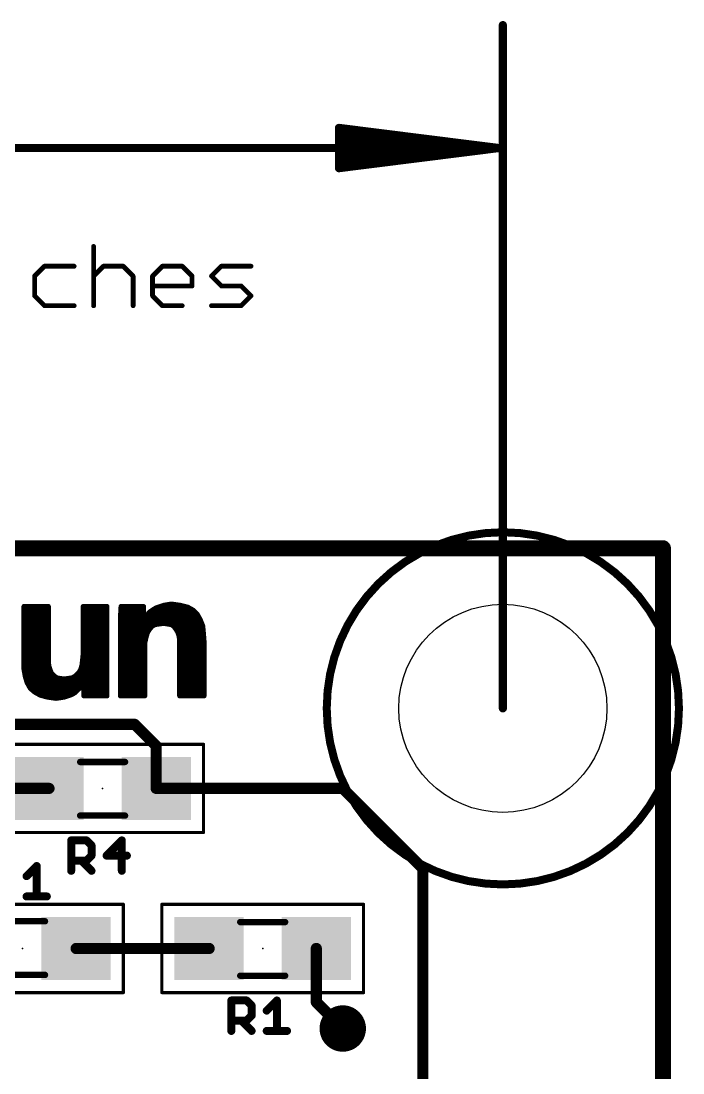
# Model space of a CAD drawing. Extents: x -34 to 73, y -11 to 34.
# Drawn here: x 15.22 to 25.72, y 17.07 to 33.77 of the extents above; entities that cross this region are included whole.
import ezdxf

# ---------------------------------------------------------------- set-up
doc = ezdxf.new("R2010")
doc.units = 0
for name, color, linetype in [('1', 12, 'CONTINUOUS'), ('16', 132, 'CONTINUOUS'), ('18', 110, 'CONTINUOUS'), ('20', 53, 'CONTINUOUS'), ('21', 41, 'CONTINUOUS'), ('23', 53, 'CONTINUOUS'), ('25', 253, 'CONTINUOUS'), ('39', 12, 'CONTINUOUS'), ('47', 253, 'CONTINUOUS'), ('51', 53, 'CONTINUOUS')]:
    doc.layers.add(name, color=color, linetype=linetype)

# ---------------------------------------------------------------- blocks, each defined once
blk = doc.blocks.new('RECT')
blk.add_solid([(-0.5, -0.5), (0.5, -0.5), (-0.5, 0.5), (0.5, 0.5)])
blk = doc.blocks.new('ROUNDV')
at = {"const_width": 0.5}
blk.add_lwpolyline([(0, -0.25, 1), (0, 0.25, 1), (0, -0.25)], format="xyb", dxfattribs=at)

msp = doc.modelspace()

# ---------------------------------------------------------------- linework, layer by layer
at = {"layer": '1'}
for points, const_width in [([(0, 25.4), (25.4, 25.4)], 0.254), ([(25.4, 25.4), (25.4, 0)], 0.254), ([(17.018, 22.606), (5.588, 22.606)], 0.1778), ([(17.36, 22.264), (17.018, 22.606)], 0.1778), ([(17.36, 21.59), (17.36, 22.264)], 0.1778), ([(13.5128, 21.59), (15.66, 21.59)], 0.1778), ([(17.36, 21.59), (20.32, 21.59)], 0.1778), ([(20.32, 21.59), (21.59, 20.32)], 0.1778), ([(21.59, 20.32), (21.59, 14.478)], 0.1778), ([(18.2, 19.05), (16.09, 19.05)], 0.1778), ([(19.9, 19.05), (19.9, 18.2)], 0.1778), ([(19.9, 18.2), (20.32, 17.78)], 0.1778)]:
    msp.add_lwpolyline(points, dxfattribs=dict(at, const_width=const_width))
for points, const_width in [([(25.4635, 25.4, 1), (25.3365, 25.4)], 0.127), ([(25.4, 25.3365, 1), (25.4, 25.4635)], 0.127), ([(17.0494, 22.6374, 1), (16.9866, 22.5746)], 0.0889), ([(17.018, 22.5616, 1), (17.018, 22.6505)], 0.0889), ([(17.4045, 22.264, 1), (17.3155, 22.264)], 0.0889), ([(17.3286, 22.2326, 1), (17.3914, 22.2954)], 0.0889), ([(15.66, 21.5455, 1), (15.66, 21.6345)], 0.0889), ([(17.36, 21.6345, 1), (17.36, 21.5455)], 0.0889), ([(17.3155, 21.59, 1), (17.4045, 21.59)], 0.0889), ([(20.3514, 21.6214, 1), (20.2886, 21.5586)], 0.0889), ([(20.32, 21.5455, 1), (20.32, 21.6345)], 0.0889), ([(21.6345, 20.32, 1), (21.5455, 20.32)], 0.0889), ([(21.5586, 20.2886, 1), (21.6214, 20.3514)], 0.0889), ([(16.09, 19.0945, 1), (16.09, 19.0055)], 0.0889), ([(18.2, 19.0055, 1), (18.2, 19.0945)], 0.0889), ([(19.9445, 19.05, 1), (19.8556, 19.05)], 0.0889), ([(19.9314, 18.2314, 1), (19.8686, 18.1686)], 0.0889), ([(19.8556, 18.2, 1), (19.9445, 18.2)], 0.0889), ([(20.2886, 17.7486, 1), (20.3514, 17.8114)], 0.0889)]:
    msp.add_lwpolyline(points, format="xyb", dxfattribs=dict(at, const_width=const_width))
at = {"layer": '16', "const_width": 0.254}
for points in [[(0, 25.4), (25.4, 25.4)], [(25.4, 25.4), (25.4, 0)]]:
    msp.add_lwpolyline(points, dxfattribs=at)
at = {"layer": '16', "const_width": 0.127}
for points in [[(25.4635, 25.4, 1), (25.3365, 25.4)], [(25.4, 25.3365, 1), (25.4, 25.4635)]]:
    msp.add_lwpolyline(points, format="xyb", dxfattribs=at)
at = {"layer": '20', "const_width": 0.2032}
for points in [[(0, 25.4), (25.4, 25.4)], [(25.4, 25.4), (25.4, 0)]]:
    msp.add_lwpolyline(points, dxfattribs=at)
at = {"layer": '20', "const_width": 0.1016}
for points in [[(25.4508, 25.4, 1), (25.3492, 25.4)], [(25.4, 25.3492, 1), (25.4, 25.4508)]]:
    msp.add_lwpolyline(points, format="xyb", dxfattribs=at)
at = {"layer": '20'}
msp.add_circle((22.86, 22.86), 1.651, dxfattribs=at)
at = {"layer": '21', "const_width": 0.0762}
for points in [[(17.421, 24.477), (17.481, 24.497)], [(17.481, 24.497), (17.541, 24.507)], [(17.541, 24.507), (17.601, 24.517)], [(17.601, 24.517), (17.741, 24.497)], [(17.741, 24.497), (17.861, 24.467)], [(15.261, 23.477), (15.261, 24.477)], [(15.261, 24.477), (15.651, 24.477)], [(15.261, 24.4602), (15.651, 24.4602)], [(15.261, 24.384), (15.651, 24.384)], [(15.651, 24.477), (15.651, 23.597)], [(16.201, 23.737), (16.201, 24.477)], [(16.201, 24.477), (16.581, 24.477)], [(16.201, 24.4602), (16.581, 24.4602)], [(16.201, 24.384), (16.581, 24.384)], [(16.581, 24.477), (16.581, 23.237)], [(16.791, 24.297), (16.801, 24.477)], [(16.7958, 24.384), (17.161, 24.384)], [(16.8001, 24.4602), (17.161, 24.4602)], [(16.801, 24.477), (17.161, 24.477)], [(17.161, 24.477), (17.161, 24.277)], [(17.171, 24.277), (17.211, 24.337)], [(17.211, 24.337), (17.251, 24.387)], [(17.2486, 24.384), (17.984, 24.384)], [(17.251, 24.387), (17.311, 24.427)], [(17.311, 24.427), (17.361, 24.457)], [(17.361, 24.457), (17.421, 24.477)], [(17.3706, 24.4602), (17.8732, 24.4602)], [(17.861, 24.467), (17.951, 24.417)], [(17.951, 24.417), (18.011, 24.357)], [(18.011, 24.357), (18.061, 24.267)], [(15.261, 24.3078), (15.651, 24.3078)], [(15.261, 24.2316), (15.651, 24.2316)], [(16.201, 24.3078), (16.581, 24.3078)], [(16.201, 24.2316), (16.581, 24.2316)], [(16.791, 23.057), (16.791, 24.297)], [(16.791, 24.2316), (18.0752, 24.2316)], [(16.7916, 24.3078), (17.161, 24.3078)], [(17.161, 24.277), (17.171, 24.277)], [(17.1915, 24.3078), (18.0383, 24.3078)], [(17.341, 24.187), (17.291, 24.157)], [(17.411, 24.197), (17.341, 24.187)], [(17.481, 24.207), (17.411, 24.197)], [(17.541, 24.197), (17.481, 24.207)], [(17.601, 24.187), (17.541, 24.197)], [(17.641, 24.157), (17.601, 24.187)], [(18.061, 24.267), (18.101, 24.167)], [(18.101, 24.167), (18.111, 24.057)], [(15.261, 24.1554), (15.651, 24.1554)], [(15.261, 24.0792), (15.651, 24.0792)], [(15.261, 24.003), (15.651, 24.003)], [(16.201, 24.1554), (16.581, 24.1554)], [(16.201, 24.0792), (16.581, 24.0792)], [(16.201, 24.003), (16.581, 24.003)], [(16.791, 24.1554), (17.2897, 24.1554)], [(16.791, 24.0792), (17.2343, 24.0792)], [(16.791, 24.003), (17.2056, 24.003)], [(17.221, 24.057), (17.201, 23.987)], [(17.251, 24.107), (17.221, 24.057)], [(17.291, 24.157), (17.251, 24.107)], [(17.671, 24.117), (17.641, 24.157)], [(17.6422, 24.1554), (18.1021, 24.1554)], [(17.701, 24.067), (17.671, 24.117)], [(17.6937, 24.0792), (18.109, 24.0792)], [(17.721, 24.007), (17.701, 24.067)], [(17.731, 23.937), (17.721, 24.007)], [(17.7216, 24.003), (18.1152, 24.003)], [(18.111, 24.057), (18.121, 23.927)], [(15.261, 23.9268), (15.651, 23.9268)], [(15.261, 23.8506), (15.651, 23.8506)], [(16.201, 23.9268), (16.581, 23.9268)], [(16.201, 23.8506), (16.581, 23.8506)], [(16.791, 23.9268), (17.1876, 23.9268)], [(16.791, 23.8506), (17.181, 23.8506)], [(17.201, 23.987), (17.181, 23.897)], [(17.181, 23.897), (17.181, 23.057)], [(17.731, 23.057), (17.731, 23.937)], [(17.731, 23.9268), (18.121, 23.9268)], [(17.731, 23.8506), (18.121, 23.8506)], [(18.121, 23.927), (18.121, 23.057)], [(15.261, 23.7744), (15.651, 23.7744)], [(15.261, 23.6982), (15.651, 23.6982)], [(16.191, 23.637), (16.201, 23.737)], [(16.1971, 23.6982), (16.581, 23.6982)], [(16.201, 23.7744), (16.581, 23.7744)], [(16.791, 23.7744), (17.181, 23.7744)], [(16.791, 23.6982), (17.181, 23.6982)], [(17.731, 23.7744), (18.121, 23.7744)], [(17.731, 23.6982), (18.121, 23.6982)], [(15.261, 23.622), (15.651, 23.622)], [(15.261, 23.5458), (15.6583, 23.5458)], [(15.651, 23.597), (15.661, 23.527)], [(15.661, 23.527), (15.681, 23.467)], [(16.161, 23.477), (16.181, 23.547)], [(16.1807, 23.5458), (16.581, 23.5458)], [(16.181, 23.547), (16.191, 23.637)], [(16.1893, 23.622), (16.581, 23.622)], [(16.791, 23.622), (17.181, 23.622)], [(16.791, 23.5458), (17.181, 23.5458)], [(17.731, 23.622), (18.121, 23.622)], [(17.731, 23.5458), (18.121, 23.5458)], [(15.281, 23.367), (15.261, 23.477)], [(15.2623, 23.4696), (15.6801, 23.4696)], [(15.2762, 23.3934), (15.7246, 23.3934)], [(15.311, 23.267), (15.281, 23.367)], [(15.681, 23.467), (15.701, 23.417)], [(15.701, 23.417), (15.741, 23.377)], [(15.741, 23.377), (15.781, 23.347)], [(15.781, 23.347), (15.831, 23.337)], [(15.831, 23.337), (15.901, 23.327)], [(15.901, 23.327), (15.971, 23.337)], [(15.971, 23.337), (16.031, 23.347)], [(16.031, 23.347), (16.081, 23.377)], [(16.081, 23.377), (16.131, 23.427)], [(16.0974, 23.3934), (16.581, 23.3934)], [(16.131, 23.427), (16.161, 23.477)], [(16.1566, 23.4696), (16.581, 23.4696)], [(16.791, 23.4696), (17.181, 23.4696)], [(16.791, 23.3934), (17.181, 23.3934)], [(17.731, 23.4696), (18.121, 23.4696)], [(17.731, 23.3934), (18.121, 23.3934)], [(15.2959, 23.3172), (16.581, 23.3172)], [(15.361, 23.177), (15.311, 23.267)], [(15.3254, 23.241), (16.2003, 23.241)], [(15.431, 23.117), (15.361, 23.177)], [(15.3752, 23.1648), (16.1307, 23.1648)], [(16.171, 23.197), (16.121, 23.157)], [(16.211, 23.257), (16.171, 23.197)], [(16.211, 23.057), (16.211, 23.257)], [(16.211, 23.241), (16.581, 23.241)], [(16.211, 23.1648), (16.581, 23.1648)], [(16.581, 23.237), (16.581, 23.057)], [(16.791, 23.3172), (17.181, 23.3172)], [(16.791, 23.241), (17.181, 23.241)], [(16.791, 23.1648), (17.181, 23.1648)], [(17.731, 23.3172), (18.121, 23.3172)], [(17.731, 23.241), (18.121, 23.241)], [(17.731, 23.1648), (18.121, 23.1648)], [(15.521, 23.067), (15.431, 23.117)], [(15.4821, 23.0886), (16.0403, 23.0886)], [(15.631, 23.037), (15.521, 23.067)], [(15.771, 23.017), (15.631, 23.037)], [(15.841, 23.027), (15.771, 23.017)], [(15.901, 23.037), (15.841, 23.027)], [(15.961, 23.057), (15.901, 23.037)], [(16.021, 23.077), (15.961, 23.057)], [(16.071, 23.107), (16.021, 23.077)], [(16.121, 23.157), (16.071, 23.107)], [(16.211, 23.0886), (16.581, 23.0886)], [(16.581, 23.057), (16.211, 23.057)], [(16.791, 23.0886), (17.181, 23.0886)], [(17.181, 23.057), (16.791, 23.057)], [(17.731, 23.0886), (18.121, 23.0886)], [(18.121, 23.057), (17.731, 23.057)]]:
    msp.add_lwpolyline(points, dxfattribs=at)
at = {"layer": '21', "const_width": 0.0381}
for points in [[(17.4779, 24.5158, 1), (17.4841, 24.4782)], [(17.487, 24.4789, 1), (17.475, 24.5151)], [(17.5379, 24.5258, 1), (17.5441, 24.4882)], [(17.5441, 24.4882, 1), (17.5379, 24.5258)], [(17.6037, 24.5359, 1), (17.5983, 24.4981)], [(17.6041, 24.4982, 1), (17.5979, 24.5358)], [(17.7456, 24.5155, 1), (17.7364, 24.4785)], [(17.7383, 24.4781, 1), (17.7437, 24.5159)], [(15.261, 24.4961, 1), (15.261, 24.458)], [(15.261, 24.4793, 1), (15.261, 24.4412)], [(15.261, 24.4031, 1), (15.261, 24.365)], [(15.2801, 24.477, 1), (15.242, 24.477)], [(15.6701, 24.477, 1), (15.632, 24.477)], [(15.651, 24.458, 1), (15.651, 24.4961)], [(15.651, 24.4412, 1), (15.651, 24.4793)], [(15.651, 24.365, 1), (15.651, 24.4031)], [(16.2201, 24.477, 1), (16.182, 24.477)], [(16.201, 24.4961, 1), (16.201, 24.458)], [(16.201, 24.4793, 1), (16.201, 24.4412)], [(16.201, 24.4031, 1), (16.201, 24.365)], [(16.6, 24.477, 1), (16.5619, 24.477)], [(16.581, 24.458, 1), (16.581, 24.4961)], [(16.581, 24.4412, 1), (16.581, 24.4793)], [(16.581, 24.365, 1), (16.581, 24.4031)], [(16.7958, 24.4031, 1), (16.7958, 24.365)], [(16.8001, 24.4793, 1), (16.8001, 24.4412)], [(16.801, 24.4961, 1), (16.801, 24.458)], [(16.82, 24.4759, 1), (16.782, 24.4781)], [(17.1801, 24.477, 1), (17.142, 24.477)], [(17.161, 24.458, 1), (17.161, 24.4961)], [(17.161, 24.4412, 1), (17.161, 24.4793)], [(17.161, 24.365, 1), (17.161, 24.4031)], [(17.1961, 24.3489, 1), (17.2259, 24.3251)], [(17.2269, 24.3264, 1), (17.1951, 24.3476)], [(17.2486, 24.4031, 1), (17.2486, 24.365)], [(17.2404, 24.4029, 1), (17.2616, 24.3711)], [(17.2659, 24.3751, 1), (17.2361, 24.3989)], [(17.3012, 24.4433, 1), (17.3208, 24.4107)], [(17.3216, 24.4111, 1), (17.3004, 24.4429)], [(17.355, 24.4751, 1), (17.367, 24.4389)], [(17.3708, 24.4407, 1), (17.3512, 24.4733)], [(17.3706, 24.4793, 1), (17.3706, 24.4412)], [(17.415, 24.4951, 1), (17.427, 24.4589)], [(17.427, 24.4589, 1), (17.415, 24.4951)], [(17.8703, 24.4837, 1), (17.8517, 24.4503)], [(17.8564, 24.4485, 1), (17.8656, 24.4855)], [(17.8732, 24.4412, 1), (17.8732, 24.4793)], [(17.9645, 24.4305, 1), (17.9375, 24.4035)], [(17.9417, 24.4003, 1), (17.9603, 24.4337)], [(17.984, 24.365, 1), (17.984, 24.4031)], [(18.0277, 24.3663, 1), (17.9943, 24.3477)], [(17.9975, 24.3435, 1), (18.0245, 24.3705)], [(15.261, 24.3269, 1), (15.261, 24.2888)], [(15.261, 24.2507, 1), (15.261, 24.2126)], [(15.651, 24.2888, 1), (15.651, 24.3269)], [(15.651, 24.2126, 1), (15.651, 24.2507)], [(16.201, 24.3269, 1), (16.201, 24.2888)], [(16.201, 24.2507, 1), (16.201, 24.2126)], [(16.581, 24.2888, 1), (16.581, 24.3269)], [(16.581, 24.2126, 1), (16.581, 24.2507)], [(16.8101, 24.297, 1), (16.772, 24.297)], [(16.772, 24.2981, 1), (16.81, 24.2959)], [(16.791, 24.2507, 1), (16.791, 24.2126)], [(16.7916, 24.3269, 1), (16.7916, 24.2888)], [(17.161, 24.2961, 1), (17.161, 24.258)], [(17.142, 24.277, 1), (17.1801, 24.277)], [(17.1551, 24.2876, 1), (17.1869, 24.2664)], [(17.161, 24.2888, 1), (17.161, 24.3269)], [(17.171, 24.258, 1), (17.171, 24.2961)], [(17.1915, 24.3269, 1), (17.1915, 24.2888)], [(17.3383, 24.2059, 1), (17.3437, 24.1681)], [(17.3508, 24.1707, 1), (17.3312, 24.2033)], [(17.4083, 24.2159, 1), (17.4137, 24.1781)], [(17.4137, 24.1781, 1), (17.4083, 24.2159)], [(17.4841, 24.2258, 1), (17.4779, 24.1882)], [(17.4837, 24.1881, 1), (17.4783, 24.2259)], [(17.5441, 24.2158, 1), (17.5379, 24.1782)], [(17.5379, 24.1782, 1), (17.5441, 24.2158)], [(17.6124, 24.2022, 1), (17.5896, 24.1718)], [(17.5979, 24.1682, 1), (17.6041, 24.2058)], [(18.0383, 24.2888, 1), (18.0383, 24.3269)], [(18.0787, 24.2741, 1), (18.0433, 24.2599)], [(18.0443, 24.2577, 1), (18.0777, 24.2763)], [(18.0752, 24.2126, 1), (18.0752, 24.2507)], [(18.12, 24.1687, 1), (18.082, 24.1653)], [(15.261, 24.1745, 1), (15.261, 24.1364)], [(15.261, 24.0983, 1), (15.261, 24.0602)], [(15.261, 24.0221, 1), (15.261, 23.984)], [(15.651, 24.1364, 1), (15.651, 24.1745)], [(15.651, 24.0602, 1), (15.651, 24.0983)], [(15.651, 23.984, 1), (15.651, 24.0221)], [(16.201, 24.1745, 1), (16.201, 24.1364)], [(16.201, 24.0983, 1), (16.201, 24.0602)], [(16.201, 24.0221, 1), (16.201, 23.984)], [(16.581, 24.1364, 1), (16.581, 24.1745)], [(16.581, 24.0602, 1), (16.581, 24.0983)], [(16.581, 23.984, 1), (16.581, 24.0221)], [(16.791, 24.1745, 1), (16.791, 24.1364)], [(16.791, 24.0983, 1), (16.791, 24.0602)], [(16.791, 24.0221, 1), (16.791, 23.984)], [(17.2047, 24.0668, 1), (17.2373, 24.0472)], [(17.2393, 24.0518, 1), (17.2027, 24.0622)], [(17.2056, 23.984, 1), (17.2056, 24.0221)], [(17.2361, 24.1189, 1), (17.2659, 24.0951)], [(17.2343, 24.0602, 1), (17.2343, 24.0983)], [(17.2673, 24.0972, 1), (17.2347, 24.1168)], [(17.2812, 24.1733, 1), (17.3008, 24.1407)], [(17.3059, 24.1451, 1), (17.2761, 24.1689)], [(17.2897, 24.1364, 1), (17.2897, 24.1745)], [(17.6562, 24.1684, 1), (17.6258, 24.1456)], [(17.6422, 24.1745, 1), (17.6422, 24.1364)], [(17.6296, 24.1418, 1), (17.6524, 24.1722)], [(17.6873, 24.1268, 1), (17.6547, 24.1072)], [(17.6558, 24.1056, 1), (17.6862, 24.1284)], [(17.6937, 24.0983, 1), (17.6937, 24.0602)], [(17.7191, 24.073, 1), (17.6829, 24.061)], [(17.6847, 24.0572, 1), (17.7173, 24.0768)], [(17.7399, 24.0097, 1), (17.7021, 24.0043)], [(17.7216, 24.0221, 1), (17.7216, 23.984)], [(18.0833, 24.1599, 1), (18.1187, 24.1741)], [(18.13, 24.0585, 1), (18.092, 24.0555)], [(18.092, 24.0553, 1), (18.13, 24.0587)], [(18.1021, 24.1364, 1), (18.1021, 24.1745)], [(18.109, 24.0602, 1), (18.109, 24.0983)], [(18.1152, 23.984, 1), (18.1152, 24.0221)], [(15.261, 23.9459, 1), (15.261, 23.9078)], [(15.261, 23.8697, 1), (15.261, 23.8316)], [(15.651, 23.9078, 1), (15.651, 23.9459)], [(15.651, 23.8316, 1), (15.651, 23.8697)], [(16.201, 23.9459, 1), (16.201, 23.9078)], [(16.201, 23.8697, 1), (16.201, 23.8316)], [(16.581, 23.9078, 1), (16.581, 23.9459)], [(16.581, 23.8316, 1), (16.581, 23.8697)], [(16.791, 23.9459, 1), (16.791, 23.9078)], [(16.791, 23.8697, 1), (16.791, 23.8316)], [(17.2001, 23.897, 1), (17.162, 23.897)], [(17.1624, 23.9011, 1), (17.1996, 23.8929)], [(17.181, 23.8316, 1), (17.181, 23.8697)], [(17.1827, 23.9922, 1), (17.2193, 23.9818)], [(17.2196, 23.9829, 1), (17.1824, 23.9911)], [(17.1876, 23.9078, 1), (17.1876, 23.9459)], [(17.7029, 24.001, 1), (17.7391, 24.013)], [(17.7501, 23.937, 1), (17.712, 23.937)], [(17.731, 23.9459, 1), (17.731, 23.9078)], [(17.731, 23.8697, 1), (17.731, 23.8316)], [(17.7121, 23.9343, 1), (17.7499, 23.9397)], [(18.1401, 23.927, 1), (18.102, 23.927)], [(18.102, 23.9255, 1), (18.14, 23.9285)], [(18.121, 23.9078, 1), (18.121, 23.9459)], [(18.121, 23.8316, 1), (18.121, 23.8697)], [(15.261, 23.7934, 1), (15.261, 23.7553)], [(15.261, 23.7172, 1), (15.261, 23.6791)], [(15.651, 23.7553, 1), (15.651, 23.7934)], [(15.651, 23.6791, 1), (15.651, 23.7172)], [(16.1971, 23.7172, 1), (16.1971, 23.6791)], [(16.201, 23.7934, 1), (16.201, 23.7553)], [(16.22, 23.7351, 1), (16.182, 23.7389)], [(16.182, 23.737, 1), (16.2201, 23.737)], [(16.581, 23.7553, 1), (16.581, 23.7934)], [(16.581, 23.6791, 1), (16.581, 23.7172)], [(16.791, 23.7934, 1), (16.791, 23.7553)], [(16.791, 23.7172, 1), (16.791, 23.6791)], [(17.181, 23.7553, 1), (17.181, 23.7934)], [(17.181, 23.6791, 1), (17.181, 23.7172)], [(17.731, 23.7934, 1), (17.731, 23.7553)], [(17.731, 23.7172, 1), (17.731, 23.6791)], [(18.121, 23.7553, 1), (18.121, 23.7934)], [(18.121, 23.6791, 1), (18.121, 23.7172)], [(15.261, 23.641, 1), (15.261, 23.6029)], [(15.261, 23.5648, 1), (15.261, 23.5267)], [(15.6699, 23.5997, 1), (15.6321, 23.5943)], [(15.632, 23.597, 1), (15.6701, 23.597)], [(15.6791, 23.533, 1), (15.6429, 23.521)], [(15.6421, 23.5243, 1), (15.6799, 23.5297)], [(15.651, 23.6029, 1), (15.651, 23.641)], [(15.6583, 23.5267, 1), (15.6583, 23.5648)], [(16.1807, 23.5648, 1), (16.1807, 23.5267)], [(16.1621, 23.5491, 1), (16.1999, 23.5449)], [(16.1993, 23.5418, 1), (16.1627, 23.5522)], [(16.1893, 23.641, 1), (16.1893, 23.6029)], [(16.172, 23.6389, 1), (16.21, 23.6351)], [(16.2099, 23.6349, 1), (16.1721, 23.6391)], [(16.581, 23.6029, 1), (16.581, 23.641)], [(16.581, 23.5267, 1), (16.581, 23.5648)], [(16.791, 23.641, 1), (16.791, 23.6029)], [(16.791, 23.5648, 1), (16.791, 23.5267)], [(17.181, 23.6029, 1), (17.181, 23.641)], [(17.181, 23.5267, 1), (17.181, 23.5648)], [(17.731, 23.641, 1), (17.731, 23.6029)], [(17.731, 23.5648, 1), (17.731, 23.5267)], [(18.121, 23.6029, 1), (18.121, 23.641)], [(18.121, 23.5267, 1), (18.121, 23.5648)], [(15.2797, 23.4804, 1), (15.2423, 23.4736)], [(15.242, 23.477, 1), (15.2801, 23.477)], [(15.2623, 23.4886, 1), (15.2623, 23.4505)], [(15.2762, 23.4124, 1), (15.2762, 23.3743)], [(15.2992, 23.3725, 1), (15.2628, 23.3615)], [(15.2623, 23.3636, 1), (15.2997, 23.3704)], [(15.6987, 23.4741, 1), (15.6633, 23.4599)], [(15.6629, 23.461, 1), (15.6991, 23.473)], [(15.6801, 23.4505, 1), (15.6801, 23.4886)], [(15.7145, 23.4305, 1), (15.6875, 23.4035)], [(15.6833, 23.4099, 1), (15.7187, 23.4241)], [(15.7524, 23.3922, 1), (15.7296, 23.3618)], [(15.7246, 23.3743, 1), (15.7246, 23.4124)], [(15.7275, 23.3635, 1), (15.7545, 23.3905)], [(15.7847, 23.3657, 1), (15.7773, 23.3283)], [(15.7696, 23.3318, 1), (15.7924, 23.3622)], [(15.8337, 23.3559, 1), (15.8283, 23.3181)], [(15.8273, 23.3183, 1), (15.8347, 23.3557)], [(15.9679, 23.3558, 1), (15.9741, 23.3182)], [(15.9737, 23.3181, 1), (15.9683, 23.3559)], [(16.0212, 23.3633, 1), (16.0408, 23.3307)], [(16.0341, 23.3282, 1), (16.0279, 23.3658)], [(16.0675, 23.3905, 1), (16.0945, 23.3635)], [(16.0908, 23.3607, 1), (16.0712, 23.3933)], [(16.0974, 23.4124, 1), (16.0974, 23.3743)], [(16.1147, 23.4368, 1), (16.1473, 23.4172)], [(16.1445, 23.4135, 1), (16.1175, 23.4405)], [(16.1566, 23.4886, 1), (16.1566, 23.4505)], [(16.1427, 23.4822, 1), (16.1793, 23.4718)], [(16.1773, 23.4672, 1), (16.1447, 23.4868)], [(16.581, 23.4505, 1), (16.581, 23.4886)], [(16.581, 23.3743, 1), (16.581, 23.4124)], [(16.791, 23.4886, 1), (16.791, 23.4505)], [(16.791, 23.4124, 1), (16.791, 23.3743)], [(17.181, 23.4505, 1), (17.181, 23.4886)], [(17.181, 23.3743, 1), (17.181, 23.4124)], [(17.731, 23.4886, 1), (17.731, 23.4505)], [(17.731, 23.4124, 1), (17.731, 23.3743)], [(18.121, 23.4505, 1), (18.121, 23.4886)], [(18.121, 23.3743, 1), (18.121, 23.4124)], [(15.2959, 23.3362, 1), (15.2959, 23.2981)], [(15.3277, 23.2763, 1), (15.2943, 23.2577)], [(15.2928, 23.2615, 1), (15.3292, 23.2725)], [(15.3254, 23.26, 1), (15.3254, 23.2219)], [(15.3734, 23.1915, 1), (15.3486, 23.1625)], [(15.3443, 23.1677, 1), (15.3777, 23.1863)], [(15.3752, 23.1838, 1), (15.3752, 23.1457)], [(15.8983, 23.3459, 1), (15.9037, 23.3081)], [(15.8983, 23.3081, 1), (15.9037, 23.3459)], [(16.1307, 23.1457, 1), (16.1307, 23.1838)], [(16.1551, 23.2076, 1), (16.1869, 23.1864)], [(16.1829, 23.1821, 1), (16.1591, 23.2119)], [(16.211, 23.26, 1), (16.211, 23.2219)], [(16.211, 23.1838, 1), (16.211, 23.1457)], [(16.2301, 23.257, 1), (16.192, 23.257)], [(16.2269, 23.2464, 1), (16.1951, 23.2676)], [(16.2003, 23.2219, 1), (16.2003, 23.26)], [(16.6, 23.237, 1), (16.5619, 23.237)], [(16.5619, 23.237, 1), (16.6, 23.237)], [(16.581, 23.2981, 1), (16.581, 23.3362)], [(16.581, 23.2219, 1), (16.581, 23.26)], [(16.581, 23.1457, 1), (16.581, 23.1838)], [(16.791, 23.3362, 1), (16.791, 23.2981)], [(16.791, 23.26, 1), (16.791, 23.2219)], [(16.791, 23.1838, 1), (16.791, 23.1457)], [(17.181, 23.2981, 1), (17.181, 23.3362)], [(17.181, 23.2219, 1), (17.181, 23.26)], [(17.181, 23.1457, 1), (17.181, 23.1838)], [(17.731, 23.3362, 1), (17.731, 23.2981)], [(17.731, 23.26, 1), (17.731, 23.2219)], [(17.731, 23.1838, 1), (17.731, 23.1457)], [(18.121, 23.2981, 1), (18.121, 23.3362)], [(18.121, 23.2219, 1), (18.121, 23.26)], [(18.121, 23.1457, 1), (18.121, 23.1838)], [(15.4403, 23.1337, 1), (15.4217, 23.1003)], [(15.4186, 23.1025, 1), (15.4434, 23.1315)], [(15.4821, 23.1076, 1), (15.4821, 23.0695)], [(15.526, 23.0854, 1), (15.516, 23.0486)], [(15.5117, 23.0503, 1), (15.5303, 23.0837)], [(15.6337, 23.0559, 1), (15.6283, 23.0181)], [(15.626, 23.0186, 1), (15.636, 23.0554)], [(15.7683, 23.0359, 1), (15.7737, 22.9981)], [(15.7683, 22.9981, 1), (15.7737, 23.0359)], [(15.8379, 23.0458, 1), (15.8441, 23.0082)], [(15.8437, 23.0081, 1), (15.8383, 23.0459)], [(15.895, 23.0551, 1), (15.907, 23.0189)], [(15.9041, 23.0182, 1), (15.8979, 23.0558)], [(15.955, 23.0751, 1), (15.967, 23.0389)], [(15.967, 23.0389, 1), (15.955, 23.0751)], [(16.0112, 23.0933, 1), (16.0308, 23.0607)], [(16.027, 23.0589, 1), (16.015, 23.0951)], [(16.0403, 23.0695, 1), (16.0403, 23.1076)], [(16.0575, 23.1205, 1), (16.0845, 23.0935)], [(16.0808, 23.0907, 1), (16.0612, 23.1233)], [(16.1091, 23.1719, 1), (16.1329, 23.1421)], [(16.1345, 23.1435, 1), (16.1075, 23.1705)], [(16.211, 23.1076, 1), (16.211, 23.0695)], [(16.211, 23.0761, 1), (16.211, 23.038)], [(16.192, 23.057, 1), (16.2301, 23.057)], [(16.5619, 23.057, 1), (16.6, 23.057)], [(16.581, 23.0695, 1), (16.581, 23.1076)], [(16.581, 23.038, 1), (16.581, 23.0761)], [(16.791, 23.1076, 1), (16.791, 23.0695)], [(16.791, 23.0761, 1), (16.791, 23.038)], [(16.772, 23.057, 1), (16.8101, 23.057)], [(17.162, 23.057, 1), (17.2001, 23.057)], [(17.181, 23.0695, 1), (17.181, 23.1076)], [(17.181, 23.038, 1), (17.181, 23.0761)], [(17.731, 23.1076, 1), (17.731, 23.0695)], [(17.731, 23.0761, 1), (17.731, 23.038)], [(17.712, 23.057, 1), (17.7501, 23.057)], [(18.102, 23.057, 1), (18.1401, 23.057)], [(18.121, 23.0695, 1), (18.121, 23.1076)], [(18.121, 23.038, 1), (18.121, 23.0761)]]:
    msp.add_lwpolyline(points, format="xyb", dxfattribs=at)
at = {"layer": '23'}
for p in [(22.86, 22.86), (16.51, 21.59), (15.24, 19.05), (19.05, 19.05)]:
    msp.add_point(p, dxfattribs=at)
at = {"layer": '25', "const_width": 0.0635}
for points in [[(16.0439, 20.7649, 1), (15.9804, 20.7649)], [(16.0122, 20.7967, 1), (16.0122, 20.7332)], [(16.2761, 20.7874, 1), (16.2312, 20.7425)], [(16.2537, 20.7332, 1), (16.2537, 20.7967)], [(16.3659, 20.6844, 1), (16.3024, 20.6844)], [(16.3117, 20.662, 1), (16.3566, 20.7069)], [(16.8468, 20.7649, 1), (16.7833, 20.7649)], [(16.8375, 20.7425, 1), (16.7926, 20.7874)], [(16.3024, 20.5234, 1), (16.3659, 20.5234)], [(16.3566, 20.501, 1), (16.3117, 20.5459)], [(16.5735, 20.5552, 1), (16.5735, 20.4917)], [(16.551, 20.5459, 1), (16.5959, 20.501)], [(16.8955, 20.4917, 1), (16.8955, 20.5552)], [(15.4963, 20.3585, 1), (15.4328, 20.3585)], [(15.487, 20.3361, 1), (15.4421, 20.381)], [(16.0122, 20.4747, 1), (16.0122, 20.4112)], [(16.1956, 20.4654, 1), (16.1507, 20.4205)], [(16.2312, 20.4654, 1), (16.2761, 20.4205)], [(16.2537, 20.4112, 1), (16.2537, 20.4747)], [(15.281, 20.22, 1), (15.326, 20.1751)], [(15.9804, 20.2819, 1), (16.0439, 20.2819)], [(16.3117, 20.2594, 1), (16.3566, 20.3044)], [(16.7833, 20.2819, 1), (16.8468, 20.2819)], [(15.3035, 19.9073, 1), (15.3035, 19.8438)], [(15.4328, 19.8755, 1), (15.4963, 19.8755)], [(15.6255, 19.8438, 1), (15.6255, 19.9073)], [(18.5839, 18.2249, 1), (18.5204, 18.2249)], [(18.5522, 18.2567, 1), (18.5522, 18.1932)], [(18.8161, 18.2474, 1), (18.7712, 18.2025)], [(18.7937, 18.1932, 1), (18.7937, 18.2567)], [(18.9059, 18.1444, 1), (18.8424, 18.1444)], [(18.8517, 18.122, 1), (18.8966, 18.1669)], [(19.3062, 18.2249, 1), (19.2428, 18.2249)], [(19.297, 18.2025, 1), (19.252, 18.2474)], [(18.8966, 17.961, 1), (18.8517, 18.0059)], [(19.091, 18.0864, 1), (19.1359, 18.0415)], [(18.5522, 17.9347, 1), (18.5522, 17.8712)], [(18.7356, 17.9254, 1), (18.6907, 17.8805)], [(18.7712, 17.9254, 1), (18.8161, 17.8805)], [(18.7937, 17.8712, 1), (18.7937, 17.9347)], [(18.8424, 17.9834, 1), (18.9059, 17.9834)], [(18.5204, 17.7419, 1), (18.5839, 17.7419)], [(18.8517, 17.7194, 1), (18.8966, 17.7644)], [(19.1135, 17.7736, 1), (19.1135, 17.7102)], [(19.2428, 17.7419, 1), (19.3062, 17.7419)], [(19.4355, 17.7102, 1), (19.4355, 17.7736)]]:
    msp.add_lwpolyline(points, format="xyb", dxfattribs=at)
at = {"layer": '25', "const_width": 0.127}
for points in [[(16.0122, 20.2819), (16.0122, 20.7649)], [(16.0122, 20.7649), (16.2537, 20.7649)], [(16.2537, 20.7649), (16.3342, 20.6844)], [(16.3342, 20.6844), (16.3342, 20.5234)], [(16.815, 20.7649), (16.5735, 20.5234)], [(16.815, 20.2819), (16.815, 20.7649)], [(16.3342, 20.5234), (16.2537, 20.4429)], [(16.5735, 20.5234), (16.8955, 20.5234)], [(15.3035, 20.1975), (15.4645, 20.3585)], [(15.4645, 20.3585), (15.4645, 19.8755)], [(16.2537, 20.4429), (16.0122, 20.4429)], [(16.1732, 20.4429), (16.3342, 20.2819)], [(15.3035, 19.8755), (15.6255, 19.8755)], [(18.5522, 17.7419), (18.5522, 18.2249)], [(18.5522, 18.2249), (18.7937, 18.2249)], [(18.7937, 18.2249), (18.8742, 18.1444)], [(18.8742, 18.1444), (18.8742, 17.9834)], [(19.1135, 18.0639), (19.2745, 18.2249)], [(19.2745, 18.2249), (19.2745, 17.7419)], [(18.8742, 17.9834), (18.7937, 17.9029)], [(18.7937, 17.9029), (18.5522, 17.9029)], [(18.7132, 17.9029), (18.8742, 17.7419)], [(19.1135, 17.7419), (19.4355, 17.7419)]]:
    msp.add_lwpolyline(points, dxfattribs=at)
at = {"layer": '39'}
for points, const_width in [([(22.86, 20.066, 1), (22.86, 25.654, 1), (22.86, 20.066)], 0.127), ([(18.1227, 22.29, 1), (18.0973, 22.29)], 0.0254), ([(18.11, 22.2773, 1), (18.11, 22.3027)], 0.0254), ([(18.0973, 20.89, 1), (18.1227, 20.89)], 0.0254), ([(18.11, 20.8773, 1), (18.11, 20.9027)], 0.0254), ([(16.8527, 19.75, 1), (16.8273, 19.75)], 0.0254), ([(16.84, 19.7373, 1), (16.84, 19.7627)], 0.0254), ([(17.4627, 19.75, 1), (17.4373, 19.75)], 0.0254), ([(17.45, 19.7627, 1), (17.45, 19.7373)], 0.0254), ([(20.6627, 19.75, 1), (20.6373, 19.75)], 0.0254), ([(20.65, 19.7373, 1), (20.65, 19.7627)], 0.0254), ([(16.8273, 18.35, 1), (16.8527, 18.35)], 0.0254), ([(16.84, 18.3373, 1), (16.84, 18.3627)], 0.0254), ([(17.45, 18.3627, 1), (17.45, 18.3373)], 0.0254), ([(17.4373, 18.35, 1), (17.4627, 18.35)], 0.0254), ([(20.6373, 18.35, 1), (20.6627, 18.35)], 0.0254), ([(20.65, 18.3373, 1), (20.65, 18.3627)], 0.0254)]:
    msp.add_lwpolyline(points, format="xyb", dxfattribs=dict(at, const_width=const_width))
at = {"layer": '39', "const_width": 0.0508}
for points in [[(14.91, 22.29), (18.11, 22.29)], [(18.11, 22.29), (18.11, 20.89)], [(18.11, 20.89), (14.91, 20.89)], [(13.64, 19.75), (16.84, 19.75)], [(16.84, 19.75), (16.84, 18.35)], [(17.45, 18.35), (17.45, 19.75)], [(17.45, 19.75), (20.65, 19.75)], [(20.65, 19.75), (20.65, 18.35)], [(16.84, 18.35), (13.64, 18.35)], [(20.65, 18.35), (17.45, 18.35)]]:
    msp.add_lwpolyline(points, dxfattribs=at)
at = {"layer": '47'}
for points, const_width in [([(22.86, 22.86), (22.86, 33.7)], 0.13), ([(22.795, 31.75), (20.26, 32.0692)], 0.13), ([(20.26, 32.0692), (20.26, 31.4308)], 0.13), ([(22.795, 31.75), (20.26, 32.01)], 0.13), ([(22.795, 31.75), (20.26, 31.88)], 0.13), ([(2.605, 31.75), (22.795, 31.75)], 0.13), ([(20.26, 31.4308), (22.795, 31.75)], 0.13), ([(20.26, 31.62), (22.795, 31.75)], 0.13), ([(20.26, 31.49), (22.795, 31.75)], 0.13), ([(16.367, 30.1887), (16.367, 29.2481)], 0.0762), ([(15.5882, 29.8752), (15.4314, 29.7184)], 0.0762), ([(16.0585, 29.8752), (15.5882, 29.8752)], 0.0762), ([(16.367, 29.7184), (16.5237, 29.8752)], 0.0762), ([(16.5237, 29.8752), (16.8373, 29.8752)], 0.0762), ([(16.8373, 29.8752), (16.994, 29.7184)], 0.0762), ([(17.3025, 29.7184), (17.4592, 29.8752)], 0.0762), ([(17.4592, 29.8752), (17.7728, 29.8752)], 0.0762), ([(17.7728, 29.8752), (17.9296, 29.7184)], 0.0762), ([(18.238, 29.7184), (18.3948, 29.8752)], 0.0762), ([(18.3948, 29.8752), (18.8651, 29.8752)], 0.0762), ([(15.4314, 29.7184), (15.4314, 29.4049)], 0.0762), ([(16.994, 29.7184), (16.994, 29.2481)], 0.0762), ([(17.3025, 29.4049), (17.3025, 29.7184)], 0.0762), ([(17.9296, 29.7184), (17.9296, 29.5616)], 0.0762), ([(18.3948, 29.5616), (18.238, 29.7184)], 0.0762), ([(17.9296, 29.5616), (17.3025, 29.5616)], 0.0762), ([(18.7083, 29.5616), (18.3948, 29.5616)], 0.0762), ([(18.8651, 29.4049), (18.7083, 29.5616)], 0.0762), ([(15.4314, 29.4049), (15.5882, 29.2481)], 0.0762), ([(17.4592, 29.2481), (17.3025, 29.4049)], 0.0762), ([(18.7083, 29.2481), (18.8651, 29.4049)], 0.0762), ([(15.5882, 29.2481), (16.0585, 29.2481)], 0.0762), ([(17.7728, 29.2481), (17.4592, 29.2481)], 0.0762), ([(18.238, 29.2481), (18.7083, 29.2481)], 0.0762)]:
    msp.add_lwpolyline(points, dxfattribs=dict(at, const_width=const_width))
for points, const_width in [([(22.8925, 33.7, 1), (22.8275, 33.7)], 0.065), ([(20.2641, 32.1015, 1), (20.2559, 32.037)], 0.065), ([(20.2925, 32.0692, 1), (20.2275, 32.0692)], 0.065), ([(20.2633, 32.0423, 1), (20.2567, 31.9777)], 0.065), ([(20.2617, 31.9125, 1), (20.2583, 31.8475)], 0.065), ([(22.7991, 31.7178, 1), (22.7909, 31.7822)], 0.065), ([(22.7909, 31.7178, 1), (22.7991, 31.7822)], 0.065), ([(22.7983, 31.7177, 1), (22.7917, 31.7823)], 0.065), ([(22.7917, 31.7177, 1), (22.7983, 31.7823)], 0.065), ([(22.7933, 31.7175, 1), (22.7967, 31.7825)], 0.065), ([(22.7967, 31.7175, 1), (22.7933, 31.7825)], 0.065), ([(22.795, 31.7175, 1), (22.795, 31.7825)], 0.065), ([(20.2583, 31.6525, 1), (20.2617, 31.5875)], 0.065), ([(20.2567, 31.5223, 1), (20.2633, 31.4577)], 0.065), ([(20.2559, 31.463, 1), (20.2641, 31.3985)], 0.065), ([(20.2275, 31.4308, 1), (20.2925, 31.4308)], 0.065), ([(16.386, 30.1887, 1), (16.3479, 30.1887)], 0.0381), ([(15.5882, 29.8942, 1), (15.5882, 29.8561)], 0.0381), ([(15.6017, 29.8617, 1), (15.5747, 29.8886)], 0.0381), ([(16.0585, 29.8561, 1), (16.0585, 29.8942)], 0.0381), ([(16.5237, 29.8942, 1), (16.5237, 29.8561)], 0.0381), ([(16.5372, 29.8617, 1), (16.5103, 29.8886)], 0.0381), ([(16.8507, 29.8886, 1), (16.8238, 29.8617)], 0.0381), ([(16.8373, 29.8561, 1), (16.8373, 29.8942)], 0.0381), ([(17.4592, 29.8942, 1), (17.4592, 29.8561)], 0.0381), ([(17.4727, 29.8617, 1), (17.4458, 29.8886)], 0.0381), ([(17.7863, 29.8886, 1), (17.7593, 29.8617)], 0.0381), ([(17.7728, 29.8561, 1), (17.7728, 29.8942)], 0.0381), ([(18.3948, 29.8942, 1), (18.3948, 29.8561)], 0.0381), ([(18.4082, 29.8617, 1), (18.3813, 29.8886)], 0.0381), ([(18.8651, 29.8561, 1), (18.8651, 29.8942)], 0.0381), ([(15.4505, 29.7184, 1), (15.4124, 29.7184)], 0.0381), ([(15.418, 29.7319, 1), (15.4449, 29.7049)], 0.0381), ([(16.3535, 29.7319, 1), (16.3804, 29.7049)], 0.0381), ([(17.0131, 29.7184, 1), (16.975, 29.7184)], 0.0381), ([(16.9806, 29.7049, 1), (17.0075, 29.7319)], 0.0381), ([(17.3215, 29.7184, 1), (17.2834, 29.7184)], 0.0381), ([(17.289, 29.7319, 1), (17.316, 29.7049)], 0.0381), ([(17.9486, 29.7184, 1), (17.9105, 29.7184)], 0.0381), ([(17.9161, 29.7049, 1), (17.943, 29.7319)], 0.0381), ([(18.2515, 29.7319, 1), (18.2245, 29.7049)], 0.0381), ([(18.2245, 29.7319, 1), (18.2515, 29.7049)], 0.0381), ([(17.3025, 29.5807, 1), (17.3025, 29.5426)], 0.0381), ([(17.9105, 29.5616, 1), (17.9486, 29.5616)], 0.0381), ([(17.9296, 29.5426, 1), (17.9296, 29.5807)], 0.0381), ([(18.3948, 29.5807, 1), (18.3948, 29.5426)], 0.0381), ([(18.3813, 29.5482, 1), (18.4082, 29.5751)], 0.0381), ([(18.7218, 29.5751, 1), (18.6948, 29.5482)], 0.0381), ([(18.7083, 29.5426, 1), (18.7083, 29.5807)], 0.0381), ([(15.4124, 29.4049, 1), (15.4505, 29.4049)], 0.0381), ([(15.4449, 29.4183, 1), (15.418, 29.3914)], 0.0381), ([(17.316, 29.4183, 1), (17.289, 29.3914)], 0.0381), ([(17.2834, 29.4049, 1), (17.3215, 29.4049)], 0.0381), ([(18.8785, 29.3914, 1), (18.8516, 29.4183)], 0.0381), ([(18.8516, 29.3914, 1), (18.8785, 29.4183)], 0.0381), ([(15.5882, 29.2672, 1), (15.5882, 29.2291)], 0.0381), ([(15.5747, 29.2346, 1), (15.6017, 29.2616)], 0.0381), ([(16.0585, 29.2291, 1), (16.0585, 29.2672)], 0.0381), ([(16.3479, 29.2481, 1), (16.386, 29.2481)], 0.0381), ([(16.975, 29.2481, 1), (17.0131, 29.2481)], 0.0381), ([(17.4592, 29.2672, 1), (17.4592, 29.2291)], 0.0381), ([(17.4458, 29.2346, 1), (17.4727, 29.2616)], 0.0381), ([(17.7728, 29.2291, 1), (17.7728, 29.2672)], 0.0381), ([(18.238, 29.2672, 1), (18.238, 29.2291)], 0.0381), ([(18.6948, 29.2616, 1), (18.7218, 29.2346)], 0.0381), ([(18.7083, 29.2291, 1), (18.7083, 29.2672)], 0.0381), ([(22.8275, 22.86, 1), (22.8925, 22.86)], 0.065)]:
    msp.add_lwpolyline(points, format="xyb", dxfattribs=dict(at, const_width=const_width))
at = {"layer": '51', "const_width": 0.1016}
for points in [[(16.866, 22.009), (16.154, 22.009)], [(16.866, 21.158), (16.154, 21.158)], [(14.884, 19.482), (15.596, 19.482)], [(19.406, 19.469), (18.694, 19.469)], [(14.884, 18.631), (15.596, 18.631)], [(19.406, 18.618), (18.694, 18.618)]]:
    msp.add_lwpolyline(points, dxfattribs=at)
at = {"layer": '51', "const_width": 0.0508}
for points in [[(16.154, 22.0344, 1), (16.154, 21.9836)], [(16.866, 21.9836, 1), (16.866, 22.0344)], [(16.154, 21.1834, 1), (16.154, 21.1326)], [(16.866, 21.1326, 1), (16.866, 21.1834)], [(15.596, 19.4566, 1), (15.596, 19.5074)], [(18.694, 19.4944, 1), (18.694, 19.4436)], [(19.406, 19.4436, 1), (19.406, 19.4944)], [(15.596, 18.6056, 1), (15.596, 18.6564)], [(18.694, 18.6434, 1), (18.694, 18.5926)], [(19.406, 18.5926, 1), (19.406, 18.6434)]]:
    msp.add_lwpolyline(points, format="xyb", dxfattribs=at)

# ---------------------------------------------------------------- block references
at = {"layer": '1', "xscale": 1.1, "rotation": 180}
for p in [(15.66, 21.59), (17.36, 21.59), (18.2, 19.05), (19.9, 19.05)]:
    msp.add_blockref('RECT', p, dxfattribs=at)
at = {"layer": '1', "xscale": 1.1}
msp.add_blockref('RECT', (16.09, 19.05), dxfattribs=at)
at = {"layer": '18', "xscale": 0.7366, "yscale": 0.7366}
msp.add_blockref('ROUNDV', (20.32, 17.78), dxfattribs=at)
msp.add_blockref('ROUNDV', (20.32, 17.78), dxfattribs=at)
at = {"layer": '51', "xscale": 0.5001, "yscale": 0.95, "rotation": 180}
for p in [(15.9298, 21.5849), (17.0982, 21.5849), (18.4698, 19.0449), (19.6381, 19.0449)]:
    msp.add_blockref('RECT', p, dxfattribs=at)
at = {"layer": '51', "xscale": 0.5001, "yscale": 0.95}
msp.add_blockref('RECT', (15.8203, 19.0551), dxfattribs=at)

doc.saveas('drawing.dxf')
